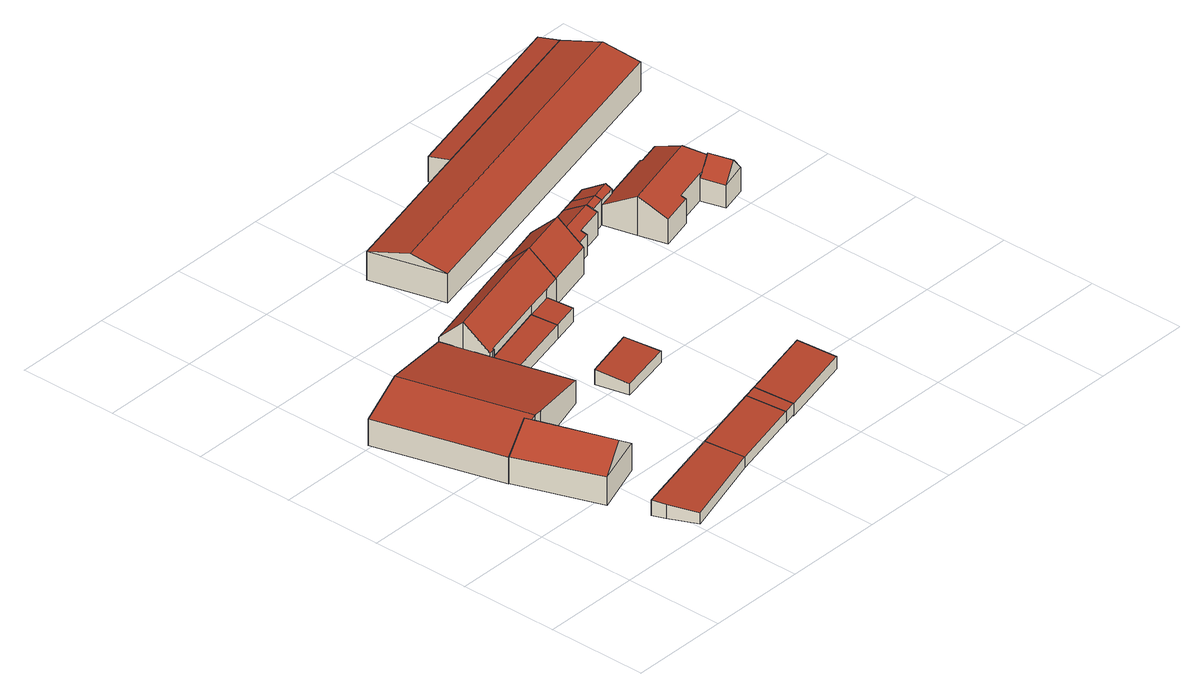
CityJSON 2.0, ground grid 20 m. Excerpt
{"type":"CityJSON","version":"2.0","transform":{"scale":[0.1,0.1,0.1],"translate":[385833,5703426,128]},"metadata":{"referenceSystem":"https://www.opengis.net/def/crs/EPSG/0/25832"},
"CityObjects":{
"building1":{"type":"Building","attributes":{"Gemeindeschluessel":"05954036","Geometrietyp2DReferenz":"3000","function":"31001_2720","roofType":"3100","measuredHeight":9.95},"geometry":[{"type":"Solid","lod":"2","boundaries":[[[[0,1,2,3]],[[4,5,1,0]],[[6,7,5,4]],[[3,2,7,6]],[[0,8,4]],[[6,9,3]],[[3,9,8,0]],[[4,8,9,6]],[[1,5,7,2]]]],"semantics":{"surfaces":[{"type":"WallSurface"},{"type":"RoofSurface"},{"type":"GroundSurface"}],"values":[[0,0,0,0,0,0,1,1,2]]}}]},
"building2":{"type":"Building","attributes":{"Gemeindeschluessel":"05954036","Geometrietyp2DReferenz":"3000","function":"51009_1610","roofType":"2100","measuredHeight":3.12},"geometry":[{"type":"Solid","lod":"2","boundaries":[[[[10,11,12,13]],[[14,15,11,10]],[[16,17,15,14]],[[18,19,17,16]],[[13,12,19,18]],[[16,14,10,13,18]],[[11,15,17,19,12]]]],"semantics":{"surfaces":[{"type":"WallSurface"},{"type":"RoofSurface"},{"type":"GroundSurface"}],"values":[[0,0,0,0,0,1,2]]}}]},
"building3":{"type":"Building","attributes":{"Gemeindeschluessel":"05954036","Geometrietyp2DReferenz":"3000","function":"31001_2720","roofType":"3100","measuredHeight":7.96},"geometry":[{"type":"Solid","lod":"2","boundaries":[[[[20,21,22,23]],[[24,25,21,20]],[[26,27,25,24]],[[28,29,27,26]],[[30,31,29,28]],[[32,33,31,30]],[[34,35,33,32]],[[23,22,35,34]],[[28,26,24,20,23,30]],[[34,32,30,23]],[[21,25,27,29,31,33,35,22]]]],"semantics":{"surfaces":[{"type":"WallSurface"},{"type":"RoofSurface"},{"type":"GroundSurface"}],"values":[[0,0,0,0,0,0,0,0,1,1,2]]}}]},
"building4":{"type":"Building","attributes":{"Gemeindeschluessel":"05954036","Geometrietyp2DReferenz":"3000","function":"31001_2460","roofType":"2100","measuredHeight":3.24},"geometry":[{"type":"Solid","lod":"2","boundaries":[[[[36,37,38,39]],[[40,17,37,36]],[[14,15,17,40]],[[39,38,15,14]],[[40,36,39,14]],[[37,17,15,38]]]],"semantics":{"surfaces":[{"type":"WallSurface"},{"type":"RoofSurface"},{"type":"GroundSurface"}],"values":[[0,0,0,0,1,2]]}}]},
"building5":{"type":"Building","attributes":{"Gemeindeschluessel":"05954036","Geometrietyp2DReferenz":"3000","function":"51009_1610","roofType":"2100","measuredHeight":3.56},"geometry":[{"type":"Solid","lod":"2","boundaries":[[[[41,42,43,44]],[[45,46,42,41]],[[47,48,46,45]],[[49,50,48,47]],[[51,52,50,49]],[[44,43,52,51]],[[49,47,45,41,44,51]],[[42,46,48,50,52,43]]]],"semantics":{"surfaces":[{"type":"WallSurface"},{"type":"RoofSurface"},{"type":"GroundSurface"}],"values":[[0,0,0,0,0,0,1,2]]}}]},
"building6":{"type":"Building","attributes":{"Gemeindeschluessel":"05954036","Geometrietyp2DReferenz":"3000","function":"51009_1610","roofType":"2100","measuredHeight":3.32},"geometry":[{"type":"Solid","lod":"2","boundaries":[[[[39,53,54,36]],[[55,56,53,39]],[[57,58,56,55]],[[36,54,58,57]],[[55,39,36,57]],[[53,56,58,54]]]],"semantics":{"surfaces":[{"type":"WallSurface"},{"type":"RoofSurface"},{"type":"GroundSurface"}],"values":[[0,0,0,0,1,2]]}}]},
"building7":{"type":"Building","attributes":{"Gemeindeschluessel":"05954036","Geometrietyp2DReferenz":"3000","function":"31001_2720","roofType":"2100","measuredHeight":3.13},"geometry":[{"type":"Solid","lod":"2","boundaries":[[[[59,60,61,62]],[[63,64,60,59]],[[65,66,64,63]],[[62,61,66,65]],[[63,59,62,65]],[[60,64,66,61]]]],"semantics":{"surfaces":[{"type":"WallSurface"},{"type":"RoofSurface"},{"type":"GroundSurface"}],"values":[[0,0,0,0,1,2]]}}]},
"building8":{"type":"Building","attributes":{"Gemeindeschluessel":"05954036","Geometrietyp2DReferenz":"3000","function":"31001_2720","roofType":"3100","measuredHeight":10.02},"geometry":[{"type":"Solid","lod":"2","boundaries":[[[[67,68,69,70]],[[71,72,68,67]],[[73,74,72,71]],[[75,25,74,73]],[[76,77,25,75]],[[78,21,77,76]],[[79,80,21,78]],[[81,82,80,79]],[[83,84,82,81]],[[85,86,84,83]],[[70,69,86,85]],[[79,78,76,81]],[[75,73,71,67,70,85,83,81,76]],[[68,72,74,25,77,21,80,82,84,86,69]]]],"semantics":{"surfaces":[{"type":"WallSurface"},{"type":"RoofSurface"},{"type":"GroundSurface"}],"values":[[0,0,0,0,0,0,0,0,0,0,0,1,1,2]]}}]},
"building9":{"type":"Building","attributes":{"Gemeindeschluessel":"05954036","Geometrietyp2DReferenz":"3000","function":"51009_1610","roofType":"2100","measuredHeight":3.53},"geometry":[{"type":"Solid","lod":"2","boundaries":[[[[87,88,89,90]],[[49,50,88,87]],[[47,48,50,49]],[[90,89,48,47]],[[49,87,90,47]],[[88,50,48,89]]]],"semantics":{"surfaces":[{"type":"WallSurface"},{"type":"RoofSurface"},{"type":"GroundSurface"}],"values":[[0,0,0,0,1,2]]}}]},
"building10":{"type":"Building","attributes":{"Gemeindeschluessel":"05954036","Geometrietyp2DReferenz":"3000","function":"31001_2720","roofType":"2100","measuredHeight":3.57},"geometry":[{"type":"Solid","lod":"2","boundaries":[[[[91,92,93,94]],[[95,96,92,91]],[[55,97,96,95]],[[94,93,97,55]],[[95,91,94,55]],[[92,96,97,93]]]],"semantics":{"surfaces":[{"type":"WallSurface"},{"type":"RoofSurface"},{"type":"GroundSurface"}],"values":[[0,0,0,0,1,2]]}}]},
"building11":{"type":"Building","attributes":{"Gemeindeschluessel":"05954036","Geometrietyp2DReferenz":"3000","function":"31001_2720","roofType":"5000","measuredHeight":10.32},"geometry":[{"type":"Solid","lod":"2","boundaries":[[[[98,99,100,79]],[[101,102,99,98]],[[103,104,102,101]],[[105,106,104,103]],[[79,100,106,105]],[[103,101,107,108,105]],[[107,98,79,108]],[[98,107,101]],[[105,108,79]],[[99,102,104,106,100]]]],"semantics":{"surfaces":[{"type":"WallSurface"},{"type":"RoofSurface"},{"type":"GroundSurface"}],"values":[[0,0,0,0,0,1,1,0,0,2]]}}]},
"building12":{"type":"Building","attributes":{"Gemeindeschluessel":"05954036","Geometrietyp2DReferenz":"3000","function":"31001_1220"},"address":[{"country":"Germany","locality":"Witten","thoroughfareNumber":"32","thoroughfareName":"Dürener Straße"}],"children":["building12-1","building12-2","building12-3","building12-4","building12-5"]},
"building12-1":{"type":"BuildingPart","attributes":{"roofType":"3100","measuredHeight":5.82},"parents":["building12"],"geometry":[{"type":"Solid","lod":"2","boundaries":[[[[109,110,111]],[[112,113,114,115]],[[116,117,113,112]],[[118,119,120,117,116]],[[112,115,121,122,116]],[[123,111,124,118,116,122]],[[125,114,113,117,120,126,109]],[[109,111,123,127,125]],[[123,122,127]],[[127,115,114,125]],[[127,122,121,115]],[[128,119,118,124]],[[126,120,119,128]],[[110,128,124,111]],[[109,126,128,110]]]],"semantics":{"surfaces":[{"type":"WallSurface"},{"type":"RoofSurface"},{"type":"GroundSurface"},{"type":"ClosureSurface"}],"values":[[0,0,0,0,1,1,2,3,3,3,3,0,3,0,3]]}}]},
"building12-2":{"type":"BuildingPart","attributes":{"roofType":"3100","measuredHeight":5.83},"parents":["building12"],"geometry":[{"type":"Solid","lod":"2","boundaries":[[[[115,114,129,130]],[[131,132,133,109,111,134]],[[130,135,136,122,121,115]],[[134,122,136,131]],[[114,125,109,133,137,129]],[[123,134,111]],[[125,127,123,111,109]],[[114,115,127,125]],[[132,131,138]],[[129,137,139,130]],[[137,133,132,138,139]],[[134,123,122,121,122]],[[123,127,122]],[[127,115,121,122]],[[136,135,140,138,131]],[[140,135,130,139]],[[140,139,138]]]],"semantics":{"surfaces":[{"type":"WallSurface"},{"type":"RoofSurface"},{"type":"GroundSurface"},{"type":"ClosureSurface"}],"values":[[0,0,1,1,2,0,3,3,0,3,3,0,3,3,0,3,3]]}}]},
"building12-3":{"type":"BuildingPart","attributes":{"roofType":"5000","measuredHeight":8.1},"parents":["building12"],"geometry":[{"type":"Solid","lod":"2","boundaries":[[[[141,142,143,144]],[[145,146,142,141]],[[110,109,146,145]],[[147,148,120,119]],[[149,150,148,147]],[[151,152,150,149]],[[153,154,155,152,151]],[[156,157,158,159,160]],[[144,143,157,156]],[[151,161,153]],[[149,147,119,128,110,145,161,151]],[[141,144,156,160,162,163,153,161,145]],[[142,146,109,126,120,148,150,152,155,158,157,143]],[[126,109,110,128]],[[120,126,128,119]],[[162,160,159]],[[153,163,154]],[[158,155,154,159]],[[154,163,162,159]]]],"semantics":{"surfaces":[{"type":"WallSurface"},{"type":"RoofSurface"},{"type":"GroundSurface"},{"type":"ClosureSurface"}],"values":[[0,0,0,0,0,0,0,0,0,1,1,1,2,3,3,0,0,3,3]]}}]},
"building12-4":{"type":"BuildingPart","attributes":{"roofType":"3100","measuredHeight":5.75},"parents":["building12"],"geometry":[{"type":"Solid","lod":"2","boundaries":[[[[164,165,166,167]],[[168,169,165,164]],[[170,171,169,168]],[[172,173,171,170]],[[130,129,173,172]],[[174,175,133,132]],[[167,166,175,174]],[[135,130,172,170,140]],[[168,164,167,174,132,138,140,170]],[[165,169,171,173,129,137,133,175,166]],[[129,130,139,137]],[[130,135,140,139]],[[133,137,139,138,132]],[[139,140,138]]]],"semantics":{"surfaces":[{"type":"WallSurface"},{"type":"RoofSurface"},{"type":"GroundSurface"},{"type":"ClosureSurface"}],"values":[[0,0,0,0,0,0,0,1,1,2,3,3,3,3]]}}]},
"building12-5":{"type":"BuildingPart","attributes":{"roofType":"3100","measuredHeight":8.15},"parents":["building12"],"geometry":[{"type":"Solid","lod":"2","boundaries":[[[[176,177,155,154]],[[178,179,177,176]],[[159,158,179,178]],[[176,180,178]],[[154,163,181,180,176]],[[178,180,181,162,159]],[[177,179,158,155]],[[158,159,154,155]],[[163,162,181]],[[163,154,159,162]]]],"semantics":{"surfaces":[{"type":"WallSurface"},{"type":"RoofSurface"},{"type":"GroundSurface"},{"type":"ClosureSurface"}],"values":[[0,0,0,0,1,1,2,3,0,3]]}}]},
"building13":{"type":"Building","attributes":{"Gemeindeschluessel":"05954036","Geometrietyp2DReferenz":"3000","function":"31001_2720","roofType":"3100","measuredHeight":8.01},"geometry":[{"type":"Solid","lod":"2","boundaries":[[[[182,183,184,185]],[[186,187,183,182]],[[188,189,187,186]],[[185,184,189,188]],[[182,190,186]],[[188,191,185]],[[185,191,190,182]],[[186,190,191,188]],[[183,187,189,184]]]],"semantics":{"surfaces":[{"type":"WallSurface"},{"type":"RoofSurface"},{"type":"GroundSurface"}],"values":[[0,0,0,0,0,0,1,1,2]]}}]},
"building14":{"type":"Building","attributes":{"Gemeindeschluessel":"05954036","Geometrietyp2DReferenz":"3000","function":"51009_1610","roofType":"2100","measuredHeight":5.91},"geometry":[{"type":"Solid","lod":"2","boundaries":[[[[192,193,194,195]],[[196,197,193,192]],[[182,198,197,196]],[[195,194,198,182]],[[196,192,195,182]],[[193,197,198,194]]]],"semantics":{"surfaces":[{"type":"WallSurface"},{"type":"RoofSurface"},{"type":"GroundSurface"}],"values":[[0,0,0,0,1,2]]}}]}
},
"vertices":[
[238,203,72],[238,203,16],[189,367,16],[189,367,69],[131,165,74],[131,165,16],[70,335,71],[70,335,16],[182,183,116],[127,350,116],
[155,86,50],[155,86,18],[165,61,18],[165,61,47],[350,135,50],[350,135,18],[369,61,41],[369,61,18],[191,6,40],[191,6,18],
[265,665,62],[265,665,15],[101,621,15],[101,621,95],[289,569,62],[289,569,15],[330,411,62],[330,411,15],[189,367,91],[189,367,15],[169,362,95],[169,362,15],[70,335,70],[70,335,15],[0,593,70],[0,593,15],
[520,99,40],[520,99,18],[501,173,18],[501,173,50],[369,61,40],
[302,572,51],[302,572,16],[297,571,16],[297,571,51],[302,574,51],[302,574,16],[443,611,51],[443,611,16],[456,562,45],[456,562,16],[308,526,45],[308,526,16],
[501,173,17],[520,99,17],[529,180,50],[529,180,17],[547,106,40],[547,106,17],
[519,382,39],[519,382,16],[501,451,16],[501,451,47],[409,357,39],[409,357,16],[393,423,47],[393,423,16],
[302,574,70],[302,574,15],[443,611,15],[443,611,69],[302,572,68],[302,572,15],[297,571,68],[297,571,15],[289,569,68],[276,619,116],[276,619,15],[265,665,71],[510,731,69],[510,731,15],[522,684,116],[522,684,15],[534,634,68],[534,634,15],[500,625,68],[500,625,15],
[512,576,45],[512,576,16],[500,625,16],[500,625,51],
[704,145,39],[704,145,14],[685,219,14],[685,219,50],[547,106,39],[547,106,14],[529,180,14],
[612,759,68],[612,759,13],[510,731,13],[630,685,92],[630,685,13],[636,660,69],[636,660,13],[534,634,69],[534,634,13],[624,709,116],[522,683,116],
[776,742,7],[776,742,49],[776,742,58],[800,807,39],[800,807,7],[762,798,7],[762,798,39],[811,764,65],[811,764,7],[813,754,60],[813,754,47],[813,754,7],[765,784,47],[773,754,65],[776,743,58],[814,752,58],[773,754,7],[814,752,7],[773,754,54],[814,752,49],
[731,790,7],[731,790,39],[746,734,59],[746,734,58],[746,734,7],[776,742,59],[735,777,47],[743,746,65],[742,747,7],[746,735,58],[742,747,54],[742,747,64],
[808,619,57],[808,619,7],[875,637,7],[875,637,57],[793,675,88],[793,675,7],[922,782,48],[922,782,7],[924,778,50],[924,778,7],[969,790,50],[969,790,7],[998,679,62],[998,679,56],[998,679,7],[872,646,62],[872,646,7],[942,665,7],[942,665,54],[942,665,62],[959,719,88],[950,666,62],[993,678,62],
[690,700,50],[690,700,7],[687,711,7],[687,711,55],[630,685,50],[630,685,7],[622,716,64],[622,716,7],[612,759,39],[612,759,7],[748,727,55],[748,727,7],
[1010,631,56],[1010,631,7],[955,616,54],[955,616,7],[984,624,88],[971,672,88],
[1094,1115,60],[1094,1115,2],[392,940,2],[392,940,60],[1132,965,63],[1132,965,2],[430,789,62],[430,789,2],[1114,1035,82],[412,859,82],
[687,1058,53],[687,1058,1],[697,1016,1],[697,1016,60],[1084,1157,53],[1084,1157,1],[1094,1115,1]
]}
